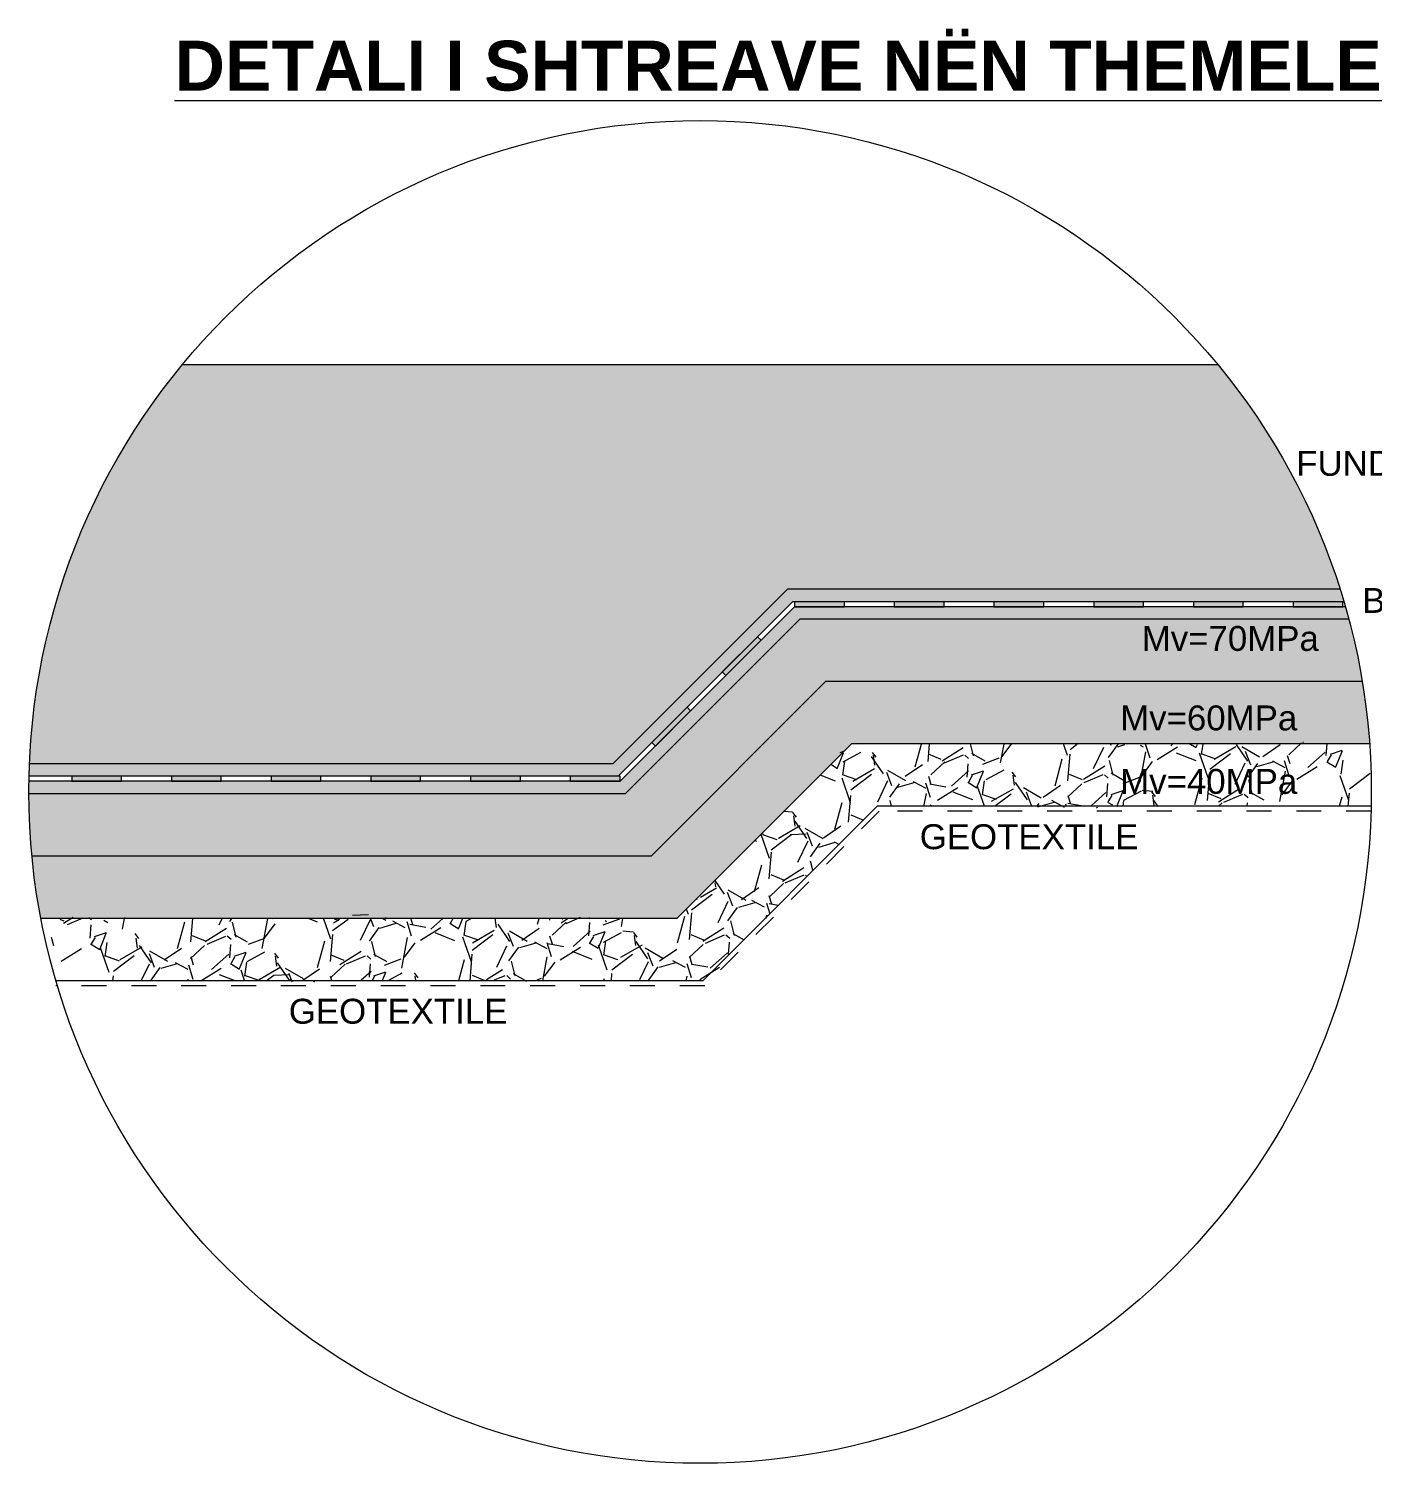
# Model space of a CAD drawing. Header units: metres. Extents: x 7511714 to 7511891, y 4693222 to 4693343.
# Drawn here: x 7511729.93 to 7511735.32, y 4693289.59 to 4693295.34 of the extents above; entities that cross this region are included whole.
import ezdxf
from ezdxf.enums import TextEntityAlignment as Align

# ---------------------------------------------------------------- set-up
doc = ezdxf.new("R2010")
doc.units = ezdxf.units.M
doc.linetypes.add('CACHE', pattern=[0.375, 0.25, -0.125])
for name, color, linetype, lineweight in [('HACHURE BETON COUPE', 254, 'Continuous', 13), ('ISOLATION', 251, 'Continuous', 20), ('Puset fekali', 30, 'Continuous', 0), ('SOUS-RADIER', 253, 'Continuous', 18), ('TALUS', 2, 'Continuous', 0), ('TEXTE', 7, 'Continuous', 0)]:
    doc.layers.add(name, color=color, linetype=linetype, lineweight=lineweight)
doc.styles.add('RS_TEXT_1.10', font='arial.ttf', dxfattribs={"height": 2.5})

# ---------------------------------------------------------------- blocks, each defined once
blk = doc.blocks.new('A$Cd29e7a1e')
at = {"layer": 'HACHURE BETON COUPE'}
blk.add_hatch(color=256, dxfattribs=at).paths.add_polyline_path([(2044.131247586432, 3192.269152605499), (1628.55855124267, 3192.269152605499, 0.1633047259714477), (1567.313905927585, 3032.269152605499), (1801.344899414231, 3032.269152605499), (1871.344899414231, 3102.269152605499), (2093.057925539477, 3102.269152605499, 0.09598592393326116)])
h = blk.add_hatch(dxfattribs=at)
h.set_pattern_fill('AR-CONC', color=256, scale=0.5, style=0)
h.set_pattern_definition([(49.99999999999999, (-36849.79566679943, 47183.73933202718), (3.586300913003767, -0.3137606749129755), [0.375, -4.125]), (355, (-36849.79566679943, 47183.73933202718), (-0.693756668065, 3.760960668500059), [0.3, -3.3]), (100.45144446, (-36849.49680839443, 47183.71318530718), (2.89254423363556, 3.447199954843147), [0.3187009599999999, -3.505710559999999]), (46.18420000000002, (-36849.79566679943, 47184.73933202718), (5.336206653357862, -0.8275964039653827), [0.5624999999999998, -6.187499999999998]), (96.63563549, (-36849.35098307443, 47184.67036549218), (4.673309728371142, 4.870593003872752), [0.47805171, -5.258568799999999]), (351.1841639899999, (-36849.79566679943, 47184.73933202718), (4.673309725273866, 4.870593001349951), [0.45, -4.950000005]), (21, (-36849.29566679943, 47184.48933202718), (2.984535260592308, -2.013094453326694), [0.375, -4.125]), (326.0000000000001, (-36849.29566679943, 47184.48933202718), (1.216576659607909, 3.625750225234265), [0.3, -3.3]), (71.45144474, (-36849.04695552943, 47184.32157415718), (4.201111883649856, 1.612655764031769), [0.31870095, -3.50571056]), (37.50000000000001, (-36849.79566679943, 47183.73933202718), (0.06079927658645334, 1.664469269156557), [0, -3.26, 0, -3.35, 0, -3.3125]), (7.499999999999999, (-36849.79566679943, 47183.73933202718), (1.315347687210743, 1.972058559411801), [0, -1.91, 0, -3.185, 0, -1.2625]), (327.5, (-36850.91066679943, 47183.73933202718), (2.669112180862045, -0.1127743586718988), [0, -1.25, 0, -3.9, 0, -5.175]), (317.5, (-36851.41066679943, 47183.73933202718), (2.915930846711931, 0.5005249116615886), [0, -1.625, 0, -2.59, 0, -3.675])])
edge = h.paths.add_edge_path()
edge.add_arc((1836.344899475713, 3021.011312072529), 269.2664376838641, 177.6038052787046, 178.6683073524173)
edge.add_line((1567.151188748991, 3027.269152605499), (1803.415967226094, 3027.269152605499))
edge.add_line((1803.415967226094, 3027.269152605499), (1873.415967226094, 3097.269152605499))
edge.add_line((1873.415967226094, 3097.269152605499), (2094.587336259327, 3097.269152605499))
edge.add_arc((1836.344899438373, 3021.011312081682), 269.2664375977449, 16.45163567386819, 17.56423633942535)
edge.add_line((2093.057925539477, 3102.269152605499), (1871.344899414231, 3102.269152605499))
edge.add_line((1871.344899414231, 3102.269152605499), (1801.344899414231, 3032.269152605499))
edge.add_line((1801.344899414231, 3032.269152605499), (1567.313905927585, 3032.269152605499))
edge = h.paths.add_edge_path()
edge.add_arc((1836.344899399097, 3021.011312074173), 269.266437607228, 179.0939588974635, 180)
edge.add_arc((1836.344897377581, 3021.011312072354), 269.2664355857123, 179.9999999995811, 180.1579203844088)
edge.add_line((1567.079484573856, 3020.269152605491), (1806.315462162696, 3020.269152605499))
edge.add_line((1806.315462162696, 3020.269152605499), (1876.315462162704, 3090.269152605499))
edge.add_line((1876.315462162704, 3090.269152605499), (2096.552059106529, 3090.269152605499))
edge.add_arc((1836.34489938902, 3021.011312067021), 269.2664376492296, 14.90453797957714, 16.00840114763714)
edge.add_line((2095.169526429934, 3095.269152605499), (1874.244394350841, 3095.269152605499))
edge.add_line((1874.244394350841, 3095.269152605499), (1804.244394350833, 3025.269152605499))
edge.add_line((1804.244394350833, 3025.269152605499), (1567.112127962006, 3025.269152605499))
at = {"layer": 'ISOLATION', "transparency": 33554559}
h = blk.add_hatch(color=256, dxfattribs=at)
h.dxf.hatch_style = 1
h.paths.add_polyline_path([(1894.244394350841, 3097.269152605499), (1874.244394350841, 3097.269152605499), (1874.244394350841, 3095.269152605499), (1894.244394350841, 3095.269152605499)])
h = blk.add_hatch(color=256, dxfattribs=at)
h.dxf.hatch_style = 1
h.paths.add_polyline_path([(1934.244394350841, 3097.269152605499), (1914.244394350841, 3097.269152605499), (1914.244394350841, 3095.269152605499), (1934.244394350841, 3095.269152605499)])
h = blk.add_hatch(color=256, dxfattribs=at)
h.dxf.hatch_style = 1
h.paths.add_polyline_path([(1974.244394350841, 3097.269152605499), (1954.244394350841, 3097.269152605499), (1954.244394350841, 3095.269152605499), (1974.244394350841, 3095.269152605499)])
h = blk.add_hatch(color=256, dxfattribs=at)
h.dxf.hatch_style = 1
h.paths.add_polyline_path([(2014.244394350841, 3097.269152605499), (1994.244394350841, 3097.269152605499), (1994.244394350841, 3095.269152605499), (2014.244394350841, 3095.269152605499)])
h = blk.add_hatch(color=256, dxfattribs=at)
h.dxf.hatch_style = 1
h.paths.add_polyline_path([(2054.244394350841, 3097.269152605499), (2034.244394350841, 3097.269152605499), (2034.244394350841, 3095.269152605499), (2054.244394350841, 3095.269152605499)])
h = blk.add_hatch(color=256, dxfattribs=at)
h.dxf.hatch_style = 1
h.paths.add_polyline_path([(2094.244394350841, 3097.269152605499), (2074.244394350841, 3097.269152605499), (2074.244394350841, 3095.269152605499), (2094.244394350841, 3095.269152605499)])
h = blk.add_hatch(color=256, dxfattribs=at)
h.dxf.hatch_style = 1
h.paths.add_polyline_path([(1859.39872328339, 3083.251908662809), (1845.256587659656, 3069.109773039076), (1846.670801222033, 3067.695559476699), (1860.812936845767, 3081.837695100432)])
h = blk.add_hatch(color=256, dxfattribs=at)
h.dxf.hatch_style = 1
h.paths.add_polyline_path([(1831.114452035923, 3054.967637415342), (1816.97231641219, 3040.825501791609), (1818.386529974567, 3039.411288229232), (1832.5286655983, 3053.553423852965)])
h = blk.add_hatch(color=256, dxfattribs=at)
h.dxf.hatch_style = 1
h.paths.add_polyline_path([(1604.244394350833, 3027.269152605499), (1584.244394350833, 3027.269152605499), (1584.244394350833, 3025.269152605499), (1604.244394350833, 3025.269152605499)])
h = blk.add_hatch(color=256, dxfattribs=at)
h.dxf.hatch_style = 1
h.paths.add_polyline_path([(1644.244394350833, 3027.269152605499), (1624.244394350833, 3027.269152605499), (1624.244394350833, 3025.269152605499), (1644.244394350833, 3025.269152605499)])
h = blk.add_hatch(color=256, dxfattribs=at)
h.dxf.hatch_style = 1
h.paths.add_polyline_path([(1684.244394350833, 3027.269152605499), (1664.244394350833, 3027.269152605499), (1664.244394350833, 3025.269152605499), (1684.244394350833, 3025.269152605499)])
h = blk.add_hatch(color=256, dxfattribs=at)
h.dxf.hatch_style = 1
h.paths.add_polyline_path([(1724.244394350833, 3027.269152605499), (1704.244394350833, 3027.269152605499), (1704.244394350833, 3025.269152605499), (1724.244394350833, 3025.269152605499)])
h = blk.add_hatch(color=256, dxfattribs=at)
h.dxf.hatch_style = 1
h.paths.add_polyline_path([(1764.244394350833, 3027.269152605499), (1744.244394350833, 3027.269152605499), (1744.244394350833, 3025.269152605499), (1764.244394350833, 3025.269152605499)])
h = blk.add_hatch(color=256, dxfattribs=at)
h.dxf.hatch_style = 1
h.paths.add_polyline_path([(1804.244394350833, 3027.269152605499), (1784.244394350833, 3027.269152605499), (1784.244394350833, 3025.269152605499), (1804.244394350833, 3025.269152605499)])
at = {"layer": 'SOUS-RADIER', "lineweight": 0, "true_color": 0x636466}
h = blk.add_hatch(dxfattribs=at)
h.set_pattern_fill('GRAVEL', color=251, scale=10, angle=37, style=0)
h.set_pattern_definition([(265.012787504, (-36850.06364135861, 47196.05875529435), (-9.727488720099565, -120.0223977564206), [1.34536, -133.190880470737]), (221.969740728, (-36850.1805982945, 47194.71848626346), (89.81811097415424, 80.20415787871885), [2.30868, -228.5592476123]), (169.510447078, (-36851.89709696298, 47193.1745846082), (146.0632035514547, -27.6684037899956), [1.62788, -161.160325960997]), (304.273689006, (-36853.50723789429, 47188.83091724279), (-112.3766495299366, 165.7452522409793), [2.10238, -208.13558041629]), (329.833654178, (-36852.32328989667, 47187.09360116938), (-112.1495782806105, 65.74551004807303), [2.06155, -204.093731280883]), (34.273689006, (-36850.54093294464, 47186.05764571881), (-165.7452522409793, -112.3766495299366), [2.102379999999999, -208.1355804162899]), (74.6942404667, (-36848.80361687123, 47187.24159371643), (-43.64111399094338, -158.0995040144953), [2.78029, -275.24848548916]), (109.2553283749, (-36848.06970428848, 47189.92326713444), (-76.49481939013992, 217.826863831048), [2.62488, -259.8632149681339]), (158.429565615, (-36848.93533343833, 47192.40130792808), (-142.1267938135498, 55.677414453984), [2.1095, -208.84073109729]), (212.236358309, (-36850.89709954105, 47193.1768553207), (93.86805633672279, 58.21329744625199), [2.40832, -118.007625787923]), (259.397437798, (-36852.9341877698, 47191.89222636714), (-29.63660865894971, -160.0677088834476), [3.114479999999999, -308.3337500479489]), (175.814074834, (-36845.5405648425, 47194.709022421), (-92.01338709243366, 5.791078982193994), [1.06301, -105.238448127347]), (208.4692343900001, (-36846.60074376674, 47194.78661525951), (115.858916769189, 62.26324280882044), [2.02237, -200.21511416157]), (262, (-36848.37855929379, 47193.82257586622), (6.018150231520078, -7.986355100472393), [1.41421, -12.727925623731]), (240.198590514, (-36849.6597821786, 47194.35966796207), (27.89547503932374, 46.06346135854801), [0.76158, -75.396151058639]), (328.801409486, (-36850.03828252869, 47193.69880679285), (-26.04080579503247, 17.94091506990102), [1.07703, -52.774618071345]), (67.96375653209999, (-36849.11701330152, 47193.14089729206), (11.92276483837837, 34.02716089550746), [1.74929, -56.56022894845299]), (198.565051177, (-36848.46069355728, 47194.76239178583), (21.99086043246629, 4.049945362568291), [1.26491, -30.35786660168399]), (53.389540334, (-36854.67036848696, 47190.20827965856), (61.8091003101673, 84.14056761662376), [1.772, -175.428451466694]), (107.3461759419, (-36853.61359563145, 47191.63068295294), (34.25423214484429, -111.9225070313186), [1.48661, -147.17407747319]), (330.1985905139999, (-36849.66432360359, 47196.35966280592), (-46.06346135854798, 27.89547503932378), [1.52315, -74.634581058639]), (20.610459666, (-36848.34260126515, 47195.60266210575), (-97.91800169929071, -36.22243701378549), [1.772, -175.42845146669]), (16.44395477999999, (-36850.93911534342, 47185.25673949627), (-51.96807596540604, -14.11804095665658), [1.7088, -83.731237453175]), (331.775140569, (-36849.30020951345, 47185.74046222729), (-106.13142804909, 57.75915494759978), [1.43178, -141.7464306327599]), (103.8014094864, (-36843.56630982106, 47188.43348920777), (-14.11804095665653, 51.96807596540526), [1.52315, -74.634581058639]), (54.3540246363, (-36843.92966954745, 47189.91266793572), (-79.75001538006619, -110.1813734116575), [1.67631, -165.9542361424]), (106.4439547804, (-36847.47962382029, 47185.48459559432), (14.11804095665623, -51.96807596540529), [0.8544, -84.585637453175]), (138.309932474, (-36844.04549112709, 47188.07240019387), (-32.05895602655465, 25.92727017037155), [0.5099, -50.480295135928]), (202.963756532, (-36844.42626218967, 47188.41153644658), (29.97721553293895, 10.06809559408826), [2.06155, -39.169506256177]), (223.009005957, (-36846.32444072134, 47187.6072241553), (73.84540077320926, 68.1678574156779), [1.9105, -189.139231745428]), (340.690067526, (-36848.57537978068, 47192.42212533302), (-20.02265556351371, 9.954559969425336), [1.442219999999999, -34.61329275463999]), (30.15722658699993, (-36847.21429334486, 47191.94521473948), (147.8043371710812, 86.33584373490201), [2.51794, -249.275626240283]), (97.94539590090001, (-36845.03716006279, 47193.21016164435), (10.18163121875172, -79.9770866293921), [1.02956, -101.92674140987]), (127, (-36845.17947582861, 47194.22984111497), (-14.00450533199341, 1.968204868952447), [0.6, -9.399999999999999]), (157.256437164, (-36846.6647123303, 47187.72645180369), (74.07247202253521, -31.83188477722858), [1.38924, -137.535199894498]), (85.0127875042, (-36847.94593521511, 47188.26354389953), (9.727488720099238, 120.02239775642), [2.690719999999999, -131.8455204707369]), (37, (-36847.71202134333, 47190.94408196131), (1.968204868952445, 14.00450533199341), [2.6, -7.4]), (2.304846469000079, (-36845.63556901721, 47192.5088010215), (121.9906026253727, 4.277016611896563), [1.58114, -156.5327430084199]), (291.054604099, (-36844.05570933331, 47192.57238859255), (16.08624582560873, -37.96357063341246), [1.45602, -71.345078892805]), (244.645975364, (-36843.53262250491, 47191.21357286923), (-91.55924459378011, -194.2084054036185), [2.370649999999999, -234.6947418225939]), (212.42607874, (-36844.54776055054, 47189.07126225956), (-109.8407665376682, -70.24959790929307), [2.507989999999999, -248.2907340796889])])
h.paths.add_polyline_path([(2096.552059106529, 3090.269152605499), (1876.315462162704, 3090.269152605499), (1806.315462162696, 3020.269152605499), (1567.079484573856, 3020.269152605499, 0.02325195570938094), (1568.311775237911, 2995.269152605499), (1816.670801222026, 2995.269152605499), (1886.670801222033, 3065.269152605499), (2101.949225398756, 3065.269152605499, 0.02375935863192837)])
h.paths.add_polyline_path([(2010.965228185836, 3074.846536340963), (2087.114614270424, 3074.846536340963), (2087.114614270424, 3090.163725972619), (2010.965228185836, 3090.163725972619)], flags=24)
at = {"layer": 'SOUS-RADIER', "lineweight": 9}
h = blk.add_hatch(dxfattribs=at)
h.set_pattern_fill('GRAVEL', color=8, scale=20, angle=37, style=0)
h.set_pattern_definition([(265.012787504, (-36850.33161591779, 47208.37817856151), (-19.45497744019913, -240.0447955128412), [2.69072, -266.381760941474]), (221.969740728, (-36850.56552978957, 47205.69764049975), (179.6362219483085, 160.4083157574377), [4.61736, -457.1184952245999]), (169.510447078, (-36853.99852712653, 47202.60983718923), (292.1264071029094, -55.3368075799912), [3.25576, -322.320651921994]), (304.273689006, (-36857.21880898914, 47193.92250245841), (-224.7532990598733, 331.4905044819586), [4.20476, -416.27116083258]), (329.833654178, (-36854.8509129939, 47190.44787031157), (-224.299156561221, 131.4910200961461), [4.1231, -408.187462561766]), (34.273689006, (-36851.28619908985, 47188.37595941044), (-331.4905044819587, -224.7532990598733), [4.204759999999998, -416.2711608325799]), (74.6942404667, (-36847.81156694303, 47190.74385540567), (-87.28222798188676, -316.1990080289906), [5.56058, -550.4969709783201]), (109.2553283749, (-36846.34374177753, 47196.1072022417), (-152.9896387802798, 435.653727662096), [5.24976, -519.7264299362679]), (158.429565615, (-36848.07500007722, 47201.06328382898), (-284.2535876270996, 111.354828907968), [4.219, -417.68146219458]), (212.236358309, (-36851.99853228267, 47202.61437861421), (187.7361126734456, 116.426594892504), [4.81664, -236.015251575846]), (259.397437798, (-36856.07270874015, 47200.0451207071), (-59.27321731789942, -320.1354177668951), [6.228959999999998, -616.6675000958977]), (175.814074834, (-36841.28546288557, 47205.67871281481), (-184.0267741848673, 11.58215796438799), [2.12602, -210.476896254694]), (208.4692343900001, (-36843.40582073406, 47205.83389849183), (231.717833538378, 124.5264856176409), [4.04474, -400.43022832314]), (262, (-36846.96145178813, 47203.90581970525), (12.03630046304016, -15.97271020094479), [2.82842, -25.455851247462]), (240.198590514, (-36849.52389755777, 47204.98000389695), (55.79095007864748, 92.12692271709602), [1.52316, -150.792302117278]), (328.801409486, (-36850.28089825794, 47203.65828155851), (-52.08161159006495, 35.88183013980205), [2.15406, -105.54923614269]), (67.96375653209999, (-36848.4383598036, 47202.54246255694), (23.84552967675674, 68.05432179101493), [3.49858, -113.120457896906]), (198.565051177, (-36847.12572031513, 47205.78545154448), (43.98172086493258, 8.099890725136582), [2.52982, -60.71573320336798]), (53.389540334, (-36859.54507017449, 47196.67722728995), (123.6182006203346, 168.2811352332475), [3.544, -350.856902933388]), (107.3461759419, (-36857.43152446349, 47199.52203387871), (68.50846428968859, -223.8450140626372), [2.97322, -294.34815494638]), (330.1985905139999, (-36849.53298040774, 47208.97999358467), (-92.12692271709597, 55.79095007864757), [3.0463, -149.269162117278]), (20.610459666, (-36846.88953573086, 47207.46599218432), (-195.8360033985814, -72.44487402757098), [3.544, -350.85690293338]), (16.44395477999999, (-36852.08256388741, 47186.77414696536), (-103.9361519308121, -28.23608191331316), [3.4176, -167.46247490635]), (331.775140569, (-36848.80475222747, 47187.74159242739), (-212.26285609818, 115.5183098951996), [2.863559999999999, -283.4928612655199]), (103.8014094864, (-36837.33695284269, 47193.12764638836), (-28.23608191331306, 103.9361519308105), [3.0463, -149.269162117278]), (54.3540246363, (-36838.06367229546, 47196.08600384427), (-159.5000307601324, -220.3627468233151), [3.35262, -331.9084722848]), (106.4439547804, (-36845.16358084115, 47187.22985916146), (28.23608191331245, -103.9361519308106), [1.7088, -169.17127490635]), (138.309932474, (-36838.29531545475, 47192.40546836057), (-64.1179120531093, 51.8545403407431), [1.0198, -100.960590271856]), (202.963756532, (-36839.05685757991, 47193.08374086599), (59.95443106587789, 20.13619118817652), [4.1231, -78.339012512354]), (223.009005957, (-36842.85321464325, 47191.47511628343), (147.6908015464185, 136.3357148313558), [3.821, -378.278463490856]), (340.690067526, (-36847.35509276193, 47201.10491863886), (-40.04531112702741, 19.90911993885067), [2.884439999999999, -69.22658550927997]), (30.15722658699993, (-36844.63291989029, 47200.15109745178), (295.6086743421623, 172.671687469804), [5.035880000000001, -498.551252480566]), (97.94539590090001, (-36840.27865332616, 47202.68099126151), (20.36326243750344, -159.9541732587842), [2.05912, -203.85348281974]), (127, (-36840.56328485779, 47204.72035020275), (-28.00901066398682, 3.936409737904894), [1.2, -18.8]), (157.256437164, (-36843.53375786116, 47191.71357158019), (148.1449440450704, -63.66376955445716), [2.77848, -275.070399788996]), (85.0127875042, (-36846.09620363079, 47192.7877557719), (19.45497744019848, 240.04479551284), [5.381439999999998, -263.6910409414738]), (37, (-36845.62837588723, 47198.14883189543), (3.93640973790489, 28.00901066398682), [5.2, -14.8]), (2.304846469000079, (-36841.47547123498, 47201.27827001582), (243.9812052507455, 8.554033223793127), [3.162279999999999, -313.0654860168399]), (291.054604099, (-36838.31575186719, 47201.40544515793), (32.17249165121746, -75.92714126682492), [2.91204, -142.69015778561]), (244.645975364, (-36837.2695782104, 47198.68781371128), (-183.1184891875602, -388.4168108072371), [4.741299999999998, -469.3894836451879]), (212.42607874, (-36839.29985430167, 47194.40319249193), (-219.6815330753364, -140.4991958185861), [5.015979999999998, -496.5814681593779])])
h.paths.add_polyline_path([(2101.949225398756, 3065.269152605499), (1886.670801222033, 3065.269152605499), (1816.670801222026, 2995.269152605499), (1568.311775237911, 2995.269152605499, 0.02346234598788076), (1571.902755113668, 2970.269152605499), (1827.026140281356, 2970.269152605499), (1897.026140281363, 3040.269152605499), (2104.921797170267, 3040.269152605499, 0.02338749895342893)])
h.paths.add_polyline_path([(2002.302073467399, 3042.962793016733), (2078.451459551987, 3042.962793016733), (2078.451459551987, 3058.27998264839), (2002.302073467399, 3058.27998264839)], flags=24)
at = {"layer": 'SOUS-RADIER', "lineweight": 20, "true_color": 0xcecce6}
h = blk.add_hatch(dxfattribs=at)
h.set_pattern_fill('GRAVEL', color=254, scale=40, angle=37, style=0)
h.set_pattern_definition([(265.012787504, (-36850.86756503615, 47233.01702509585), (-38.90995488039826, -480.0895910256825), [5.38144, -532.763521882948]), (221.969740728, (-36851.33539277971, 47227.65594897231), (359.2724438966169, 320.8166315148754), [9.23472, -914.2369904491999]), (169.510447078, (-36858.20138745363, 47221.48034235128), (584.2528142058188, -110.6736151599824), [6.511520000000001, -644.641303843988]), (304.273689006, (-36864.64195117884, 47204.10567288964), (-449.5065981197466, 662.9810089639172), [8.40952, -832.54232166516]), (329.833654178, (-36859.90615918839, 47197.15640859598), (-448.5983131224421, 262.9820401922921), [8.2462, -816.3749251235321]), (34.273689006, (-36852.77673138028, 47193.0125867937), (-662.9810089639174, -449.5065981197465), [8.409519999999997, -832.5423216651598]), (74.6942404667, (-36845.82746708662, 47197.74837878416), (-174.5644559637735, -632.3980160579813), [11.12116, -1100.99394195664]), (109.2553283749, (-36842.89181675563, 47208.47507245622), (-305.9792775605597, 871.307455324192), [10.49952, -1039.452859872536]), (158.429565615, (-36846.354333355, 47218.38723563078), (-568.5071752541992, 222.709657815936), [8.438, -835.36292438916]), (212.236358309, (-36854.20139776591, 47221.48942520125), (375.4722253468912, 232.8531897850079), [9.633280000000001, -472.030503151692]), (259.397437798, (-36862.34975068089, 47216.35090938703), (-118.5464346357988, -640.2708355337902), [12.45792, -1233.335000191795]), (175.814074834, (-36832.77525897171, 47227.61809360243), (-368.0535483697346, 23.16431592877598), [4.25204, -420.953792509388]), (208.4692343900001, (-36837.01597466868, 47227.92846495648), (463.4356670767559, 249.0529712352818), [8.08948, -800.86045664628]), (262, (-36844.12723677685, 47224.07230738332), (24.07260092608031, -31.94542040188957), [5.65684, -50.911702494924]), (240.198590514, (-36849.25212831611, 47226.22067576672), (111.581900157295, 184.253845434192), [3.04632, -301.584604234556]), (328.801409486, (-36850.76612971646, 47223.57723108984), (-104.1632231801299, 71.7636602796041), [4.30812, -211.09847228538]), (67.96375653209999, (-36847.08105280778, 47221.34559308669), (47.69105935351348, 136.1086435820299), [6.99716, -226.240915793812]), (198.565051177, (-36844.45577383084, 47227.83157106178), (87.96344172986517, 16.19978145027316), [5.059639999999999, -121.431466406736]), (53.389540334, (-36869.29447354955, 47209.61512255271), (247.2364012406692, 336.562270466495), [7.088, -701.713805866776]), (107.3461759419, (-36865.06738212754, 47215.30473573024), (137.0169285793772, -447.6900281252745), [5.946439999999999, -588.6963098927599]), (330.1985905139999, (-36849.27029401605, 47234.22065514216), (-184.2538454341919, 111.5819001572951), [6.0926, -298.538324234556]), (20.610459666, (-36843.98340466229, 47231.19265234146), (-391.6720067971629, -144.889748055142), [7.088, -701.7138058667599]), (16.44395477999999, (-36854.36946097539, 47189.80896190354), (-207.8723038616242, -56.47216382662632), [6.8352, -334.9249498127]), (331.775140569, (-36847.81383765551, 47191.7438528276), (-424.52571219636, 231.0366197903991), [5.727119999999998, -566.9857225310398]), (103.8014094864, (-36824.87823888595, 47202.51596074952), (-56.47216382662612, 207.872303861621), [6.0926, -298.538324234556]), (54.3540246363, (-36826.3316777915, 47208.43267566135), (-319.0000615202648, -440.7254936466302), [6.70524, -663.8169445696001]), (106.4439547804, (-36840.53149488288, 47190.72038629575), (56.4721638266249, -207.8723038616212), [3.4176, -338.3425498127]), (138.309932474, (-36826.79496411006, 47201.07160469396), (-128.2358241062186, 103.7090806814862), [2.0396, -201.921180543712]), (202.963756532, (-36828.31804836039, 47202.42814970479), (119.9088621317558, 40.27238237635304), [8.2462, -156.678025024708]), (223.009005957, (-36835.91076248707, 47199.21090053967), (295.3816030928371, 272.6714296627116), [7.641999999999999, -756.5569269817121]), (340.690067526, (-36844.91451872443, 47218.47050525052), (-80.09062225405482, 39.81823987770134), [5.768879999999998, -138.4531710185599]), (30.15722658699993, (-36839.47017298115, 47216.56286287638), (591.2173486843246, 345.3433749396081), [10.07176, -997.102504961132]), (97.94539590090001, (-36830.76163985289, 47221.62265049585), (40.72652487500689, -319.9083465175684), [4.11824, -407.70696563948]), (127, (-36831.33090291615, 47225.70136837832), (-56.01802132797364, 7.872819475809788), [2.4, -37.59999999999999]), (157.256437164, (-36837.27184892289, 47199.6878111332), (296.2898880901408, -127.3275391089143), [5.55696, -550.1407995779921]), (85.0127875042, (-36842.39674046216, 47201.83617951661), (38.90995488039695, 480.0895910256801), [10.76288, -527.3820818829477]), (37, (-36841.46108497503, 47212.55833176368), (7.872819475809781, 56.01802132797364), [10.4, -29.6]), (2.304846469000079, (-36833.15527567054, 47218.81720800446), (487.9624105014909, 17.10806644758625), [6.324559999999998, -626.1309720336798]), (291.054604099, (-36826.83583693494, 47219.07155828868), (64.34498330243491, -151.8542825336498), [5.82408, -285.38031557122]), (244.645975364, (-36824.74348962137, 47213.63629539537), (-366.2369783751204, -776.8336216144742), [9.482599999999996, -938.7789672903757]), (212.42607874, (-36828.8040418039, 47205.06705295669), (-439.3630661506728, -280.9983916371723), [10.03196, -993.1629363187558])])
h.paths.add_polyline_path([(2104.921797170267, 3040.269152605499), (1897.026140281363, 3040.269152605499), (1827.026140281356, 2970.269152605499), (1571.902755113668, 2970.269152605499, 0.02389440675051455), (1577.950743696958, 2945.269152605499), (1837.381479340685, 2945.269152605499), (1907.381479340693, 3015.269152605499), (2105.550103737653, 3015.269152605499, 0.005331753601990277), (2105.611337037233, 3021.011312074319, 0.01789710019554584)])
h.paths.add_polyline_path([(2002.302073467399, 3017.515882489126), (2078.451459551987, 3017.515882489126), (2078.451459551987, 3032.833072120782), (2002.302073467399, 3032.833072120782)], flags=24)
at = {"layer": 'SOUS-RADIER'}
for points in [[(2094.587336259327, 3097.269152605499), (1873.415967226094, 3097.269152605499), (1803.415967226094, 3027.269152605499), (1567.151188748991, 3027.269152605499)], [(2096.552059106529, 3090.269152605499), (1876.315462162704, 3090.269152605499), (1806.315462162696, 3020.269152605499), (1567.079484573856, 3020.269152605499)], [(2095.169526429934, 3095.269152605499), (1874.244394350841, 3095.269152605499), (1804.244394350833, 3025.269152605499), (1567.112127962006, 3025.269152605499)], [(2101.949225398756, 3065.269152605499), (1886.670801222033, 3065.269152605499), (1816.670801222026, 2995.269152605499), (1568.311775237911, 2995.269152605499)], [(2104.921797170267, 3040.269152605499), (1897.026140281363, 3040.269152605499), (1827.026140281356, 2970.269152605499), (1571.902755113668, 2970.269152605499)], [(2105.550103737653, 3015.269152605499), (1907.381479340693, 3015.269152605499), (1837.381479340685, 2945.269152605499), (1577.950743696958, 2945.269152605499)]]:
    blk.add_lwpolyline(points, dxfattribs=at)
at = {"layer": 'SOUS-RADIER', "color": 253, "linetype": 'Continuous', "lineweight": 15}
for points in [[(1894.244394350841, 3097.269152605499), (1874.244394350841, 3097.269152605499), (1874.244394350841, 3095.269152605499), (1894.244394350841, 3095.269152605499)], [(1934.244394350841, 3097.269152605499), (1914.244394350841, 3097.269152605499), (1914.244394350841, 3095.269152605499), (1934.244394350841, 3095.269152605499)], [(1974.244394350841, 3097.269152605499), (1954.244394350841, 3097.269152605499), (1954.244394350841, 3095.269152605499), (1974.244394350841, 3095.269152605499)], [(2014.244394350841, 3097.269152605499), (1994.244394350841, 3097.269152605499), (1994.244394350841, 3095.269152605499), (2014.244394350841, 3095.269152605499)], [(2054.244394350841, 3097.269152605499), (2034.244394350841, 3097.269152605499), (2034.244394350841, 3095.269152605499), (2054.244394350841, 3095.269152605499)], [(2094.244394350841, 3097.269152605499), (2074.244394350841, 3097.269152605499), (2074.244394350841, 3095.269152605499), (2094.244394350841, 3095.269152605499)], [(1859.39872328339, 3083.251908662809), (1845.256587659656, 3069.109773039076), (1846.670801222033, 3067.695559476699), (1860.812936845767, 3081.837695100432)], [(1831.114452035923, 3054.967637415342), (1816.97231641219, 3040.825501791609), (1818.386529974567, 3039.411288229232), (1832.5286655983, 3053.553423852965)], [(1604.244394350833, 3027.269152605499), (1584.244394350833, 3027.269152605499), (1584.244394350833, 3025.269152605499), (1604.244394350833, 3025.269152605499)], [(1644.244394350833, 3027.269152605499), (1624.244394350833, 3027.269152605499), (1624.244394350833, 3025.269152605499), (1644.244394350833, 3025.269152605499)], [(1684.244394350833, 3027.269152605499), (1664.244394350833, 3027.269152605499), (1664.244394350833, 3025.269152605499), (1684.244394350833, 3025.269152605499)], [(1724.244394350833, 3027.269152605499), (1704.244394350833, 3027.269152605499), (1704.244394350833, 3025.269152605499), (1724.244394350833, 3025.269152605499)], [(1764.244394350833, 3027.269152605499), (1744.244394350833, 3027.269152605499), (1744.244394350833, 3025.269152605499), (1764.244394350833, 3025.269152605499)], [(1804.244394350833, 3027.269152605499), (1784.244394350833, 3027.269152605499), (1784.244394350833, 3025.269152605499), (1804.244394350833, 3025.269152605499)]]:
    blk.add_lwpolyline(points, close=True, dxfattribs=at)
at = {"layer": 'SOUS-RADIER', "linetype": 'CACHE'}
blk.add_lwpolyline([(2105.550103737653, 3013.269152605499), (1908.209906465439, 3013.269152605499), (1838.209906465425, 2943.269152605499), (1577.950743696958, 2943.269152605499)], dxfattribs=at)
at = {"layer": 'TALUS'}
for points in [[(2044.131247586432, 3192.269152605499), (1628.55855124267, 3192.269152605499)], [(2093.057925539477, 3102.269152605499), (1871.344899414231, 3102.269152605499), (1801.344899414231, 3032.269152605499), (1567.313905927585, 3032.269152605499)]]:
    blk.add_lwpolyline(points, dxfattribs=at)
at = {"layer": 'TEXTE'}
blk.add_circle((1836.344899414551, 3021.011312074319), 269.2664376226787, dxfattribs=at)
at = {"layer": 'TEXTE', "style": 'RS_TEXT_1.10'}
for s, p in [('FUNDAMENTI t=160cm dhe t=90cm', (2188.82470879551, 3152.804571715184)), ('BETON C16/20 DHE HIDROIZOLIM t=5cm', (2236.009994449807, 3097.81724388693)), ('Mv=70MPa', (2049.039921228134, 3082.569933339604)), ('Mv=60MPa', (2040.376766509697, 3050.686190015374)), ('Mv=40MPa', (2040.376766509697, 3025.239279487767)), ('GEOTEXTILE', (1968.30043918029, 3003.053249848846)), ('GEOTEXTILE', (1715.185554687938, 2933.053249848846))]:
    blk.add_text(s, height=10, dxfattribs=at).set_placement(p, align=Align.MIDDLE_CENTER)
at = {"layer": 'TEXTE', "insert": (1867.691008357615, 3312.146310594027), "char_height": 20, "width": 602.7692340146585, "attachment_point": 5, "style": 'RS_TEXT_1.10'}
blk.add_mtext('{\\fArial|b1|i0|c0|p34;\\LDETALI I SHTREAVE NËN THEMELE}', dxfattribs=at)

msp = doc.modelspace()

# ---------------------------------------------------------------- block references
at = {"layer": 'Puset fekali', "xscale": 0.01, "yscale": 0.01, "zscale": 0.01}
msp.add_blockref('A$Cd29e7a1e', (7511714.261210649, 4693262.070971327), dxfattribs=at)

doc.saveas('drawing.dxf')
